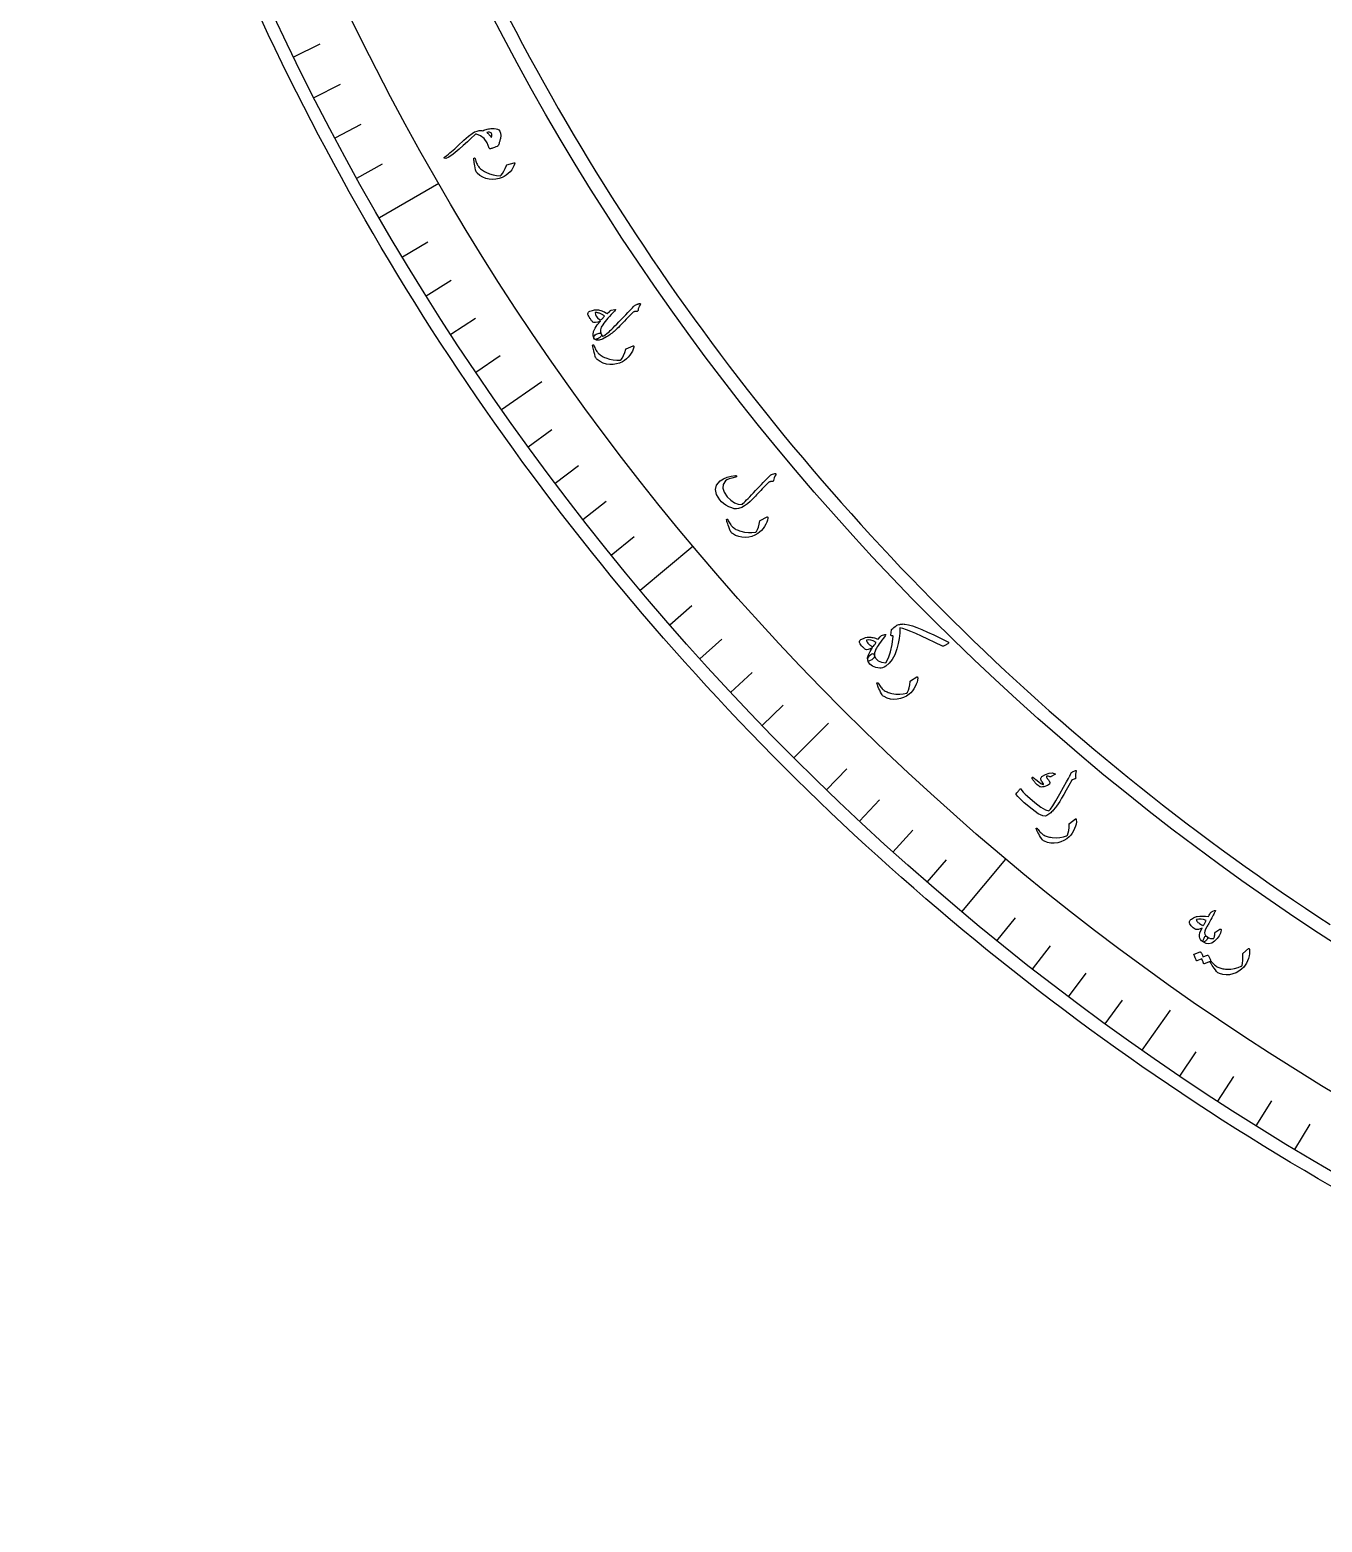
# Model space of a CAD drawing. Header units: millimetres. Extents: x -140 to 140, y -140 to 181.
# Drawn here: x -139.3 to -70.3, y -139.3 to -59.6 of the extents above; entities that cross this region are included whole.
import ezdxf

# ---------------------------------------------------------------- set-up
doc = ezdxf.new("R2010")
doc.units = ezdxf.units.MM
for name, color, linetype in [('CUT_INNER', 6, 'Continuous'), ('CUT_OUTER', 1, 'Continuous'), ('ENGRAVE', 7, 'Continuous'), ('ENGRAVE_FINE', 8, 'Continuous'), ('TEXT', 5, 'Continuous')]:
    doc.layers.add(name, color=color, linetype=linetype)

msp = doc.modelspace()

# ---------------------------------------------------------------- linework, layer by layer
at = {"layer": 'CUT_INNER'}
msp.add_lwpolyline([(-113.7066, -58.995), (-113.3425, -59.6916), (-112.9741, -60.3859), (-112.6015, -61.078), (-112.2246, -61.7677), (-111.8435, -62.4552), (-111.4581, -63.1403), (-111.0686, -63.823), (-110.6749, -64.5033), (-110.2771, -65.1811), (-109.875, -65.8566), (-109.4689, -66.5295), (-109.0586, -67.1999), (-108.6442, -67.8678), (-108.2257, -68.5332), (-107.8032, -69.196), (-107.3766, -69.8561), (-106.9459, -70.5137), (-106.5113, -71.1685), (-106.0726, -71.8207), (-105.6299, -72.4702), (-105.1832, -73.117), (-104.7326, -73.761), (-104.2781, -74.4023), (-103.8196, -75.0407), (-103.3572, -75.6763), (-102.8909, -76.3091), (-102.4207, -76.939), (-101.9467, -77.566), (-101.4689, -78.19), (-100.9872, -78.8112), (-100.5017, -79.4293), (-100.0124, -80.0445), (-99.5194, -80.6567), (-99.0226, -81.2658), (-98.5221, -81.8718), (-98.0179, -82.4748), (-97.51, -83.0747), (-96.9985, -83.6714), (-96.4832, -84.265), (-95.9644, -84.8555), (-95.4419, -85.4427), (-94.9158, -86.0267), (-94.3862, -86.6075), (-93.853, -87.185), (-93.3163, -87.7592), (-92.7761, -88.3301), (-92.2323, -88.8977), (-91.6851, -89.462), (-91.1345, -90.0229), (-90.5804, -90.5804), (-90.0229, -91.1345), (-89.462, -91.6851), (-88.8977, -92.2323), (-88.3301, -92.7761), (-87.7592, -93.3163), (-87.185, -93.853), (-86.6075, -94.3862), (-86.0267, -94.9158), (-85.4427, -95.4419), (-84.8555, -95.9644), (-84.265, -96.4832), (-83.6714, -96.9985), (-83.0747, -97.51), (-82.4748, -98.0179), (-81.8718, -98.5221), (-81.2658, -99.0226), (-80.6567, -99.5194), (-80.0445, -100.0124), (-79.4293, -100.5017), (-78.8112, -100.9872), (-78.19, -101.4689), (-77.566, -101.9467), (-76.939, -102.4207), (-76.3091, -102.8909), (-75.6763, -103.3572), (-75.0407, -103.8196), (-74.4023, -104.2781), (-73.761, -104.7326), (-73.117, -105.1832), (-72.4702, -105.6299), (-71.8207, -106.0726), (-71.1685, -106.5113), (-70.5137, -106.9459), (-69.8561, -107.3766)], dxfattribs=at)
at = {"layer": 'CUT_OUTER'}
msp.add_lwpolyline([(-69.7519, -121.3865), (-70.4954, -120.9562), (-71.2362, -120.5214), (-71.9744, -120.082), (-72.7098, -119.6381), (-73.4426, -119.1897), (-74.1725, -118.7368), (-74.8997, -118.2795), (-75.624, -117.8177), (-76.3455, -117.3515), (-77.0641, -116.8808), (-77.7798, -116.4057), (-78.4926, -115.9263), (-79.2025, -115.4425), (-79.9093, -114.9544), (-80.6131, -114.4619), (-81.314, -113.9651), (-82.0117, -113.464), (-82.7064, -112.9587), (-83.3979, -112.4491), (-84.0863, -111.9352), (-84.7715, -111.4172), (-85.4536, -110.8949), (-86.1324, -110.3685), (-86.808, -109.8379), (-87.4803, -109.3032), (-88.1494, -108.7644), (-88.8151, -108.2215), (-89.4774, -107.6745), (-90.1364, -107.1234), (-90.792, -106.5683), (-91.4442, -106.0092), (-92.0929, -105.4462), (-92.7382, -104.8791), (-93.38, -104.3081), (-94.0183, -103.7332), (-94.653, -103.1543), (-95.2841, -102.5716), (-95.9117, -101.985), (-96.5357, -101.3946), (-97.156, -100.8004), (-97.7727, -100.2023), (-98.3857, -99.6005), (-98.9949, -98.9949), (-99.6005, -98.3857), (-100.2023, -97.7727), (-100.8004, -97.156), (-101.3946, -96.5357), (-101.985, -95.9117), (-102.5716, -95.2841), (-103.1543, -94.653), (-103.7332, -94.0183), (-104.3081, -93.38), (-104.8791, -92.7382), (-105.4462, -92.0929), (-106.0092, -91.4442), (-106.5683, -90.792), (-107.1234, -90.1364), (-107.6745, -89.4774), (-108.2215, -88.8151), (-108.7644, -88.1494), (-109.3032, -87.4803), (-109.8379, -86.808), (-110.3685, -86.1324), (-110.8949, -85.4536), (-111.4172, -84.7715), (-111.9352, -84.0863), (-112.4491, -83.3979), (-112.9587, -82.7064), (-113.464, -82.0117), (-113.9651, -81.314), (-114.4619, -80.6131), (-114.9544, -79.9093), (-115.4425, -79.2025), (-115.9263, -78.4926), (-116.4057, -77.7798), (-116.8808, -77.0641), (-117.3515, -76.3455), (-117.8177, -75.624), (-118.2795, -74.8997), (-118.7368, -74.1725), (-119.1897, -73.4426), (-119.6381, -72.7098), (-120.082, -71.9744), (-120.5214, -71.2362), (-120.9562, -70.4954), (-121.3865, -69.7519), (-121.8122, -69.0057), (-122.2333, -68.257), (-122.6498, -67.5057), (-123.0617, -66.7519), (-123.469, -65.9955), (-123.8716, -65.2367), (-124.2695, -64.4754), (-124.6628, -63.7117), (-125.0514, -62.9456), (-125.4353, -62.1771), (-125.8144, -61.4063), (-126.1888, -60.6331), (-126.5585, -59.8577), (-126.9234, -59.08)], dxfattribs=at)
at = {"layer": 'ENGRAVE'}
for points in [[(-120.6252, -69.643), (-117.4511, -67.8104)], [(-114.0964, -79.8912), (-111.9519, -78.3895)], [(-106.6993, -89.5313), (-103.8916, -87.1754)], [(-98.4901, -98.4901), (-96.6389, -96.6389)], [(-89.5313, -106.6993), (-87.1754, -103.8916)], [(-79.8912, -114.0964), (-78.3895, -111.9519)]]:
    msp.add_lwpolyline(points, dxfattribs=at)
for radius in [139.286, 135.6208, 128.814]:
    msp.add_circle((0, 0), radius, dxfattribs=at)
at = {"layer": 'ENGRAVE_FINE'}
for points in [[(-125.1894, -61.059), (-123.7776, -60.3704)], [(-124.1047, -63.2345), (-122.7051, -62.5214)], [(-122.9822, -65.3908), (-121.5953, -64.6534)], [(-121.8223, -67.5272), (-120.4484, -66.7657)], [(-119.3914, -71.7376), (-118.045, -70.9286)], [(-118.1212, -73.8103), (-116.7891, -72.9779)], [(-116.8151, -75.8606), (-115.4977, -75.0051)], [(-115.4733, -77.8877), (-114.1711, -77.0094)], [(-112.6847, -81.8703), (-111.4139, -80.947)], [(-111.2387, -83.8244), (-109.9842, -82.8791)], [(-109.7589, -85.753), (-108.5211, -84.7859)], [(-108.2456, -87.6555), (-107.0248, -86.667)], [(-105.1205, -91.3798), (-103.935, -90.3493)], [(-103.5097, -93.2005), (-102.3423, -92.1495)], [(-101.8673, -94.9928), (-100.7185, -93.9215)], [(-100.194, -96.7562), (-99.064, -95.665)], [(-96.7562, -100.194), (-95.665, -99.064)], [(-94.9928, -101.8673), (-93.9215, -100.7185)], [(-93.2005, -103.5097), (-92.1495, -102.3423)], [(-91.3798, -105.1205), (-90.3493, -103.935)], [(-87.6555, -108.2456), (-86.667, -107.0248)], [(-85.753, -109.7589), (-84.7859, -108.5211)], [(-83.8244, -111.2387), (-82.8791, -109.9842)], [(-81.8703, -112.6847), (-80.947, -111.4139)], [(-77.8877, -115.4733), (-77.0094, -114.1711)], [(-75.8606, -116.8151), (-75.0051, -115.4977)], [(-73.8103, -118.1212), (-72.9779, -116.7891)], [(-71.7376, -119.3914), (-70.9286, -118.045)]]:
    msp.add_lwpolyline(points, dxfattribs=at)
at = {"layer": 'TEXT'}
for points in [[(-115.1057, -65.0002), (-115.046, -64.9787), (-114.9857, -64.9588), (-114.9247, -64.9406), (-114.8632, -64.9239), (-114.8012, -64.9095), (-114.7389, -64.8981), (-114.6764, -64.8895), (-114.6137, -64.8839), (-114.4948, -64.8828), (-114.3949, -64.8946), (-114.3142, -64.9194), (-114.2524, -64.9572), (-114.19, -65.0328), (-114.1546, -65.1349), (-114.1461, -65.2637), (-114.1645, -65.4193), (-114.1732, -65.4642), (-114.1832, -65.5087), (-114.1945, -65.553), (-114.2071, -65.5968), (-114.221, -65.6405), (-114.2359, -65.6843), (-114.2518, -65.7282), (-114.2689, -65.7722), (-114.2798, -65.7959), (-114.2927, -65.8152), (-114.3076, -65.83), (-114.3245, -65.8403), (-114.4004, -65.8687), (-114.4683, -65.8937), (-114.5283, -65.9153), (-114.5804, -65.9334), (-114.6239, -65.9479), (-114.6579, -65.9587), (-114.6825, -65.9658), (-114.6977, -65.9691), (-114.7191, -65.9681), (-114.7363, -65.9608), (-114.7493, -65.947), (-114.7581, -65.9269), (-114.8723, -65.6419), (-115.0249, -65.4246), (-115.2162, -65.2749), (-115.4466, -65.1927), (-115.4701, -65.191), (-115.4909, -65.1939), (-115.509, -65.2016), (-115.5245, -65.2141), (-115.72, -65.4043), (-115.9262, -65.5974), (-116.1431, -65.7935), (-116.3706, -65.9926), (-116.6831, -66.2493), (-116.9184, -66.4156), (-117.0769, -66.4913), (-117.1587, -66.4762), (-117.1651, -66.4549), (-117.1575, -66.4307), (-117.1356, -66.4037), (-117.0997, -66.3739), (-117.021, -66.3181), (-116.9407, -66.2574), (-116.8586, -66.1917), (-116.7749, -66.1211), (-116.6894, -66.0461), (-116.6021, -65.9673), (-116.513, -65.8847), (-116.4222, -65.7983), (-116.117, -65.5091), (-115.8685, -65.2916), (-115.6769, -65.1455), (-115.5425, -65.0706), (-115.4746, -65.0452), (-115.4103, -65.0249), (-115.3496, -65.0097), (-115.2925, -64.9997), (-115.2394, -64.9941), (-115.1905, -64.9923), (-115.1459, -64.9943), (-115.1057, -65.0002)], [(-114.8792, -65.1063), (-114.8482, -65.1304), (-114.8174, -65.1568), (-114.7866, -65.1855), (-114.7559, -65.2164), (-114.7254, -65.2495), (-114.6953, -65.2845), (-114.6654, -65.3213), (-114.6359, -65.3599), (-114.6246, -65.2755), (-114.6244, -65.2081), (-114.6353, -65.1577), (-114.6573, -65.1244), (-114.701, -65.0946), (-114.7525, -65.0817), (-114.8119, -65.0855), (-114.8792, -65.1063)], [(-113.4258, -66.715), (-113.4186, -66.7133), (-113.4124, -66.7128), (-113.4072, -66.7134), (-113.403, -66.7152), (-113.3966, -66.7242), (-113.394, -66.7382), (-113.3952, -66.7574), (-113.4003, -66.7816), (-113.4373, -66.8861), (-113.4905, -66.989), (-113.56, -67.0902), (-113.6458, -67.1899), (-113.7446, -67.2864), (-113.848, -67.371), (-113.9563, -67.4436), (-114.0694, -67.5043), (-114.2326, -67.5602), (-114.4013, -67.593), (-114.5758, -67.6027), (-114.756, -67.5891), (-114.9344, -67.5507), (-115.1004, -67.4841), (-115.2538, -67.3892), (-115.3945, -67.2661), (-115.4271, -67.23), (-115.4534, -67.1903), (-115.4733, -67.1468), (-115.4868, -67.0997), (-115.5091, -66.9859), (-115.5284, -66.8827), (-115.5445, -66.7901), (-115.5575, -66.708), (-115.5674, -66.6368), (-115.5741, -66.5765), (-115.5775, -66.5272), (-115.5776, -66.4889), (-115.576, -66.48), (-115.5733, -66.4728), (-115.5697, -66.4673), (-115.5651, -66.4635), (-115.5582, -66.4603), (-115.5509, -66.4587), (-115.5434, -66.4587), (-115.5355, -66.4601), (-115.5281, -66.4636), (-115.5221, -66.4695), (-115.5175, -66.478), (-115.5143, -66.489), (-115.4961, -66.5567), (-115.4766, -66.6202), (-115.4557, -66.6795), (-115.4336, -66.7347), (-115.4099, -66.7861), (-115.3845, -66.8343), (-115.3572, -66.8791), (-115.3282, -66.9206), (-115.2961, -66.9601), (-115.2595, -66.999), (-115.2184, -67.0373), (-115.1728, -67.075), (-115.1225, -67.1119), (-115.0673, -67.148), (-115.0073, -67.1831), (-114.9423, -67.2174), (-114.7462, -67.3053), (-114.5535, -67.3657), (-114.3643, -67.3987), (-114.1786, -67.4043), (-114.1644, -67.4033), (-114.15, -67.3988), (-114.1354, -67.3908), (-114.1206, -67.3792), (-114.047, -67.2878), (-113.9747, -67.17), (-113.9037, -67.0257), (-113.834, -66.8551), (-113.8284, -66.8462), (-113.8228, -66.8395), (-113.8169, -66.8349), (-113.8109, -66.8325)], [(-108.7005, -75.3607), (-108.779, -75.497), (-108.8177, -75.6262), (-108.8166, -75.7482), (-108.7758, -75.863), (-108.7657, -75.8953), (-108.7698, -75.9296), (-108.788, -75.966), (-108.8203, -76.0044), (-108.8393, -76.022), (-108.8594, -76.039), (-108.8804, -76.0555), (-108.9024, -76.0714), (-108.9254, -76.0863), (-108.9496, -76.0996), (-108.9749, -76.1112), (-109.0013, -76.1213), (-109.0467, -76.1349), (-109.0836, -76.1402), (-109.112, -76.1372), (-109.1319, -76.1258), (-109.1696, -76.0717), (-109.1962, -76.013), (-109.2117, -75.9495), (-109.2161, -75.8814), (-109.1862, -75.7232), (-109.1103, -75.5514), (-108.9884, -75.3659), (-108.8204, -75.1669), (-108.9646, -75.2199), (-109.08, -75.2458), (-109.1664, -75.2445), (-109.224, -75.2161), (-109.2457, -75.1941), (-109.2675, -75.1702), (-109.2895, -75.1443), (-109.3117, -75.1164), (-109.3341, -75.0863), (-109.357, -75.0538), (-109.3803, -75.0189), (-109.4041, -74.9817), (-109.4455, -74.9117), (-109.4739, -74.8554), (-109.4893, -74.8129), (-109.4918, -74.7842), (-109.4806, -74.7268), (-109.4594, -74.6823), (-109.4282, -74.6507), (-109.3872, -74.6319), (-109.2443, -74.5947), (-109.1309, -74.5698), (-109.0469, -74.5572), (-108.9925, -74.5571), (-108.9322, -74.5663), (-108.87, -74.58), (-108.8058, -74.5984), (-108.7397, -74.6212), (-108.6716, -74.6486), (-108.6016, -74.6806), (-108.5295, -74.717), (-108.4555, -74.758), (-108.3399, -74.6499), (-108.3254, -74.6377), (-108.312, -74.6265), (-108.2996, -74.6164), (-108.2884, -74.6073), (-108.2779, -74.5996), (-108.2679, -74.5938), (-108.2585, -74.5898), (-108.2496, -74.5877), (-108.0538, -74.5474), (-108.0247, -74.5465), (-108.0162, -74.5605), (-108.0285, -74.5893), (-108.0613, -74.633), (-108.1592, -74.7281), (-108.2519, -74.8222), (-108.3392, -74.9154), (-108.4212, -75.0076), (-108.4982, -75.0985), (-108.5704, -75.1876), (-108.6378, -75.275), (-108.7005, -75.3607)], [(-106.7533, -74.2314), (-106.7339, -74.2264), (-106.7174, -74.2264), (-106.7041, -74.2315), (-106.6937, -74.2416), (-106.6882, -74.2534), (-106.6872, -74.2664), (-106.6906, -74.2808), (-106.6984, -74.2966), (-106.7441, -74.3701), (-106.7783, -74.444), (-106.8009, -74.518), (-106.812, -74.5924), (-106.8204, -74.62), (-106.8369, -74.6404), (-106.8615, -74.6535), (-106.8942, -74.6592), (-106.9127, -74.6602), (-106.9313, -74.6609), (-106.95, -74.6614), (-106.9689, -74.6618), (-106.9877, -74.6621), (-107.0065, -74.6626), (-107.025, -74.6634), (-107.0435, -74.6643), (-107.0734, -74.6878), (-107.1499, -74.7633), (-107.273, -74.8909), (-107.4426, -75.0707), (-107.5356, -75.1698), (-107.6234, -75.2624), (-107.7058, -75.3483), (-107.7831, -75.4276), (-107.855, -75.5), (-107.9216, -75.5652), (-107.9829, -75.623), (-108.0388, -75.6735), (-108.0924, -75.7197), (-108.1469, -75.7648), (-108.2023, -75.8086), (-108.2584, -75.8513), (-108.3156, -75.8928), (-108.3741, -75.9335), (-108.4338, -75.9732), (-108.4948, -76.012), (-108.7087, -76.1285), (-108.8856, -76.186), (-109.0257, -76.1843), (-109.1287, -76.1235), (-109.1606, -76.0802), (-109.1727, -76.0363), (-109.165, -75.9918), (-109.1373, -75.9468), (-109.0967, -75.9053), (-109.0501, -75.8716), (-108.9974, -75.8458), (-108.9387, -75.8277), (-108.88, -75.8174), (-108.8336, -75.8193), (-108.7996, -75.8334), (-108.778, -75.8597), (-108.7645, -75.8823), (-108.7524, -75.9024), (-108.7416, -75.9202), (-108.7321, -75.9357), (-108.7235, -75.9487), (-108.7151, -75.9592), (-108.707, -75.9672), (-108.6992, -75.9727), (-108.6413, -75.9538), (-108.5653, -75.9079), (-108.4712, -75.8349), (-108.359, -75.7349), (-108.294, -75.673), (-108.2203, -75.6009), (-108.1379, -75.5186), (-108.0469, -75.4261), (-107.9468, -75.3235), (-107.8373, -75.2108), (-107.7183, -75.0881), (-107.59, -74.9553), (-107.4646, -74.8253), (-107.3546, -74.7109), (-107.26, -74.612), (-107.1809, -74.5287), (-107.117, -74.461), (-107.0684, -74.4092), (-107.0349, -74.3733), (-107.0167, -74.3533), (-106.9912, -74.3294), (-106.9608, -74.3085), (-106.9252, -74.2906), (-106.8847, -74.2757), (-106.8633, -74.2698), (-106.8433, -74.264), (-106.8248, -74.2583), (-106.8076, -74.2527), (-106.7919, -74.2472), (-106.7776, -74.2418), (-106.7648, -74.2366), (-106.7533, -74.2314)], [(-108.6009, -74.9058), (-108.6236, -74.8876), (-108.6477, -74.8691), (-108.6731, -74.8503), (-108.6998, -74.8313), (-108.7284, -74.8127), (-108.7593, -74.795), (-108.7925, -74.7783), (-108.8279, -74.7625), (-108.863, -74.7474), (-108.8981, -74.7347), (-108.9334, -74.7244), (-108.9687, -74.7166), (-109.004, -74.7114), (-109.0392, -74.709), (-109.0741, -74.7095), (-109.1089, -74.7128), (-109.0916, -74.8095), (-109.0456, -74.9038), (-108.9709, -74.9956), (-108.8675, -75.0849), (-108.8439, -75.0936), (-108.816, -75.0923), (-108.7838, -75.0808), (-108.7473, -75.0591)], [(-107.0742, -76.4947), (-107.0671, -76.4924), (-107.061, -76.4913), (-107.0557, -76.4914), (-107.0514, -76.4928), (-107.0442, -76.5012), (-107.0404, -76.515), (-107.0399, -76.5341), (-107.0428, -76.5587), (-107.0704, -76.6661), (-107.1143, -76.7733), (-107.1746, -76.8803), (-107.2513, -76.9871), (-107.3411, -77.092), (-107.4367, -77.1854), (-107.5381, -77.2674), (-107.6454, -77.3378), (-107.8029, -77.4079), (-107.9681, -77.4556), (-108.141, -77.4807), (-108.3217, -77.4831), (-108.5028, -77.4607), (-108.674, -77.409), (-108.8352, -77.328), (-108.9864, -77.2178), (-109.022, -77.1848), (-109.0517, -77.1475), (-109.0754, -77.106), (-109.093, -77.0603), (-109.1253, -76.9489), (-109.1536, -76.8478), (-109.1779, -76.757), (-109.1981, -76.6764), (-109.2143, -76.6063), (-109.2262, -76.5469), (-109.234, -76.4981), (-109.2375, -76.46), (-109.2367, -76.4509), (-109.2347, -76.4435), (-109.2316, -76.4377), (-109.2273, -76.4335), (-109.2207, -76.4298), (-109.2136, -76.4275), (-109.2061, -76.4268), (-109.1981, -76.4275), (-109.1904, -76.4303), (-109.184, -76.4357), (-109.1786, -76.4438), (-109.1745, -76.4544), (-109.1503, -76.5202), (-109.1253, -76.5818), (-109.0992, -76.639), (-109.0723, -76.692), (-109.0442, -76.7412), (-109.0146, -76.7869), (-108.9835, -76.8291), (-108.9509, -76.8678), (-108.9154, -76.9044), (-108.8755, -76.9399), (-108.8311, -76.9744), (-108.7824, -77.0079), (-108.729, -77.0402), (-108.6709, -77.0713), (-108.608, -77.101), (-108.5402, -77.1293), (-108.3371, -77.1996), (-108.1398, -77.2427), (-107.9484, -77.2587), (-107.7629, -77.2479), (-107.7489, -77.2456), (-107.7349, -77.2399), (-107.7211, -77.2306), (-107.7074, -77.2178), (-107.6422, -77.1202), (-107.5806, -76.9964), (-107.5227, -76.8465), (-107.4683, -76.6704), (-107.4636, -76.661), (-107.4585, -76.6538), (-107.4531, -76.6487), (-107.4474, -76.6458)], [(-99.5042, -83.3029), (-99.4906, -83.3004), (-99.4785, -83.3015), (-99.4678, -83.3063), (-99.4584, -83.3148), (-99.4521, -83.3258), (-99.4503, -83.3382), (-99.4532, -83.3519), (-99.4607, -83.367), (-99.5065, -83.4522), (-99.5413, -83.5314), (-99.5651, -83.6046), (-99.578, -83.6718), (-99.5844, -83.6938), (-99.599, -83.7108), (-99.6216, -83.7226), (-99.6525, -83.7293), (-99.6688, -83.7307), (-99.6845, -83.7322), (-99.6995, -83.7338), (-99.7138, -83.7354), (-99.7272, -83.7369), (-99.7396, -83.7381), (-99.7509, -83.7391), (-99.7612, -83.7399), (-99.7793, -83.7418), (-99.7979, -83.7479), (-99.8168, -83.7581), (-99.8361, -83.7724), (-99.885, -83.8194), (-99.9376, -83.8715), (-99.994, -83.9286), (-100.0541, -83.9908), (-100.1181, -84.0578), (-100.1862, -84.1295), (-100.2583, -84.206), (-100.3345, -84.2871), (-100.4094, -84.3692), (-100.4804, -84.4459), (-100.5474, -84.517), (-100.6104, -84.5825), (-100.6695, -84.6429), (-100.7247, -84.6984), (-100.776, -84.749), (-100.8233, -84.7947), (-100.9689, -84.9239), (-101.1202, -85.0303), (-101.2772, -85.1139), (-101.44, -85.1747), (-101.5501, -85.193), (-101.6746, -85.1828), (-101.8134, -85.144), (-101.9664, -85.0765), (-102.1177, -84.9909), (-102.2487, -84.9011), (-102.3594, -84.8071), (-102.4497, -84.7091), (-102.6266, -84.423), (-102.6815, -84.1596), (-102.6146, -83.9191), (-102.4263, -83.7017), (-102.2519, -83.5813), (-102.0568, -83.4933), (-101.8411, -83.4373), (-101.6048, -83.4132), (-101.5895, -83.4137), (-101.5774, -83.4173), (-101.5683, -83.424), (-101.5624, -83.434), (-101.5583, -83.4463), (-101.5571, -83.4574), (-101.5589, -83.4671), (-101.5638, -83.4755), (-101.5726, -83.4859), (-101.5829, -83.4938), (-101.5948, -83.499), (-101.608, -83.5018), (-101.8001, -83.5436), (-101.9545, -83.5903), (-102.0713, -83.642), (-102.1503, -83.6989), (-102.2706, -83.8821), (-102.2937, -84.0843), (-102.2192, -84.3052), (-102.0471, -84.5446), (-101.8557, -84.7303), (-101.6606, -84.8609), (-101.4619, -84.9364), (-101.2599, -84.9569), (-101.2094, -84.9106), (-101.1516, -84.8552), (-101.0864, -84.7907), (-101.0137, -84.7172), (-100.9337, -84.6342), (-100.8461, -84.5416), (-100.7511, -84.4391), (-100.6485, -84.327), (-100.5416, -84.2127), (-100.4359, -84.1007), (-100.3314, -83.991), (-100.2281, -83.8837), (-100.126, -83.7789), (-100.0247, -83.6769), (-99.9244, -83.5775), (-99.825, -83.4808), (-99.7327, -83.3836), (-99.7206, -83.3744), (-99.7084, -83.367), (-99.6959, -83.3613), (-99.6833, -83.3573)], [(-99.9261, -85.6218), (-99.9193, -85.6188), (-99.9133, -85.6172), (-99.908, -85.6169), (-99.9036, -85.6179), (-99.8957, -85.6256), (-99.8907, -85.639), (-99.8886, -85.658), (-99.8893, -85.6828), (-99.9073, -85.7922), (-99.9416, -85.9028), (-99.9922, -86.0147), (-100.0592, -86.1279), (-100.1394, -86.2402), (-100.2264, -86.3417), (-100.3202, -86.4323), (-100.4209, -86.5119), (-100.5717, -86.5956), (-100.732, -86.6576), (-100.9021, -86.6978), (-101.0818, -86.7161), (-101.2642, -86.7097), (-101.4393, -86.6733), (-101.607, -86.6069), (-101.7672, -86.5104), (-101.8057, -86.4806), (-101.8385, -86.4461), (-101.8658, -86.4069), (-101.8874, -86.3628), (-101.9293, -86.2548), (-101.9664, -86.1565), (-101.9986, -86.0682), (-102.0258, -85.9897), (-102.0481, -85.9213), (-102.0653, -85.8631), (-102.0773, -85.8152), (-102.0841, -85.7776), (-102.0841, -85.7685), (-102.0828, -85.7609), (-102.0802, -85.7549), (-102.0763, -85.7503), (-102.07, -85.746), (-102.0632, -85.7432), (-102.0557, -85.7417), (-102.0477, -85.7418), (-102.0399, -85.7439), (-102.0329, -85.7487), (-102.0269, -85.7563), (-102.0218, -85.7665), (-101.992, -85.8299), (-101.9616, -85.889), (-101.9306, -85.9438), (-101.8992, -85.9942), (-101.8668, -86.0407), (-101.8333, -86.0836), (-101.7986, -86.1229), (-101.7627, -86.1586), (-101.7241, -86.1919), (-101.6812, -86.2237), (-101.634, -86.2542), (-101.5825, -86.2833), (-101.5266, -86.3108), (-101.4659, -86.3366), (-101.4006, -86.3607), (-101.3306, -86.383), (-101.1221, -86.435), (-100.9218, -86.4606), (-100.7297, -86.4598), (-100.5459, -86.4326), (-100.5321, -86.4292), (-100.5187, -86.4222), (-100.5058, -86.4117), (-100.4933, -86.3978), (-100.4369, -86.2948), (-100.3864, -86.1661), (-100.3419, -86.0116), (-100.3033, -85.8314), (-100.2994, -85.8217), (-100.295, -85.814), (-100.29, -85.8085), (-100.2846, -85.8051)], [(-90.2724, -92.2876), (-90.2397, -92.3097), (-90.2293, -92.3339), (-90.241, -92.3604), (-90.2751, -92.389), (-90.4257, -92.4828), (-90.4657, -92.5052), (-90.501, -92.5186), (-90.5315, -92.523), (-90.5572, -92.5184), (-90.9673, -92.3182), (-91.3417, -92.1393), (-91.6804, -91.9822), (-91.9836, -91.8472), (-92.2513, -91.7354), (-92.4837, -91.6478), (-92.6808, -91.5845), (-92.8425, -91.5458), (-92.8424, -91.8246), (-92.8679, -92.1049), (-92.9189, -92.3869), (-92.9956, -92.6706), (-93.1106, -92.9753), (-93.2458, -93.2292), (-93.4015, -93.432), (-93.578, -93.5836), (-93.6705, -93.6385), (-93.754, -93.6761), (-93.8285, -93.6964), (-93.8941, -93.6993), (-94.1128, -93.6573), (-94.2913, -93.5833), (-94.4294, -93.4773), (-94.527, -93.3396), (-94.5511, -93.263), (-94.5459, -93.1839), (-94.5115, -93.1023), (-94.4479, -93.0183), (-94.3881, -92.9604), (-94.3344, -92.9271), (-94.2867, -92.9184), (-94.245, -92.9342), (-94.2314, -92.9494), (-94.2181, -92.9725), (-94.2053, -93.0037), (-94.1928, -93.0428), (-94.1233, -93.1861), (-93.9995, -93.2965), (-93.8214, -93.3736), (-93.5892, -93.4172), (-93.4403, -93.1476), (-93.3258, -92.8204), (-93.2451, -92.4359), (-93.1977, -91.9942), (-93.1993, -91.9846), (-93.2044, -91.9777), (-93.213, -91.9735), (-93.225, -91.9721), (-93.2802, -91.9664), (-93.2922, -91.9643), (-93.3008, -91.9581), (-93.3058, -91.9477), (-93.3074, -91.9332), (-93.2874, -91.652), (-93.2789, -91.6376), (-93.2538, -91.6108), (-93.2119, -91.5717), (-93.1533, -91.5203), (-93.0892, -91.4675), (-93.0336, -91.4271), (-92.9864, -91.399), (-92.9476, -91.3833), (-92.8933, -91.3684), (-92.841, -91.3563), (-92.7905, -91.3472), (-92.7421, -91.341), (-92.6954, -91.3375), (-92.6502, -91.3365), (-92.6067, -91.3382), (-92.5648, -91.3424), (-92.3802, -91.3813), (-92.1667, -91.4434), (-91.924, -91.5283), (-91.6523, -91.636), (-91.3513, -91.766), (-91.0211, -91.9181), (-90.6615, -92.0921), (-90.2724, -92.2876)], [(-94.1928, -93.0428), (-94.1958, -93.0951), (-94.221, -93.1466), (-94.2683, -93.1972), (-94.3379, -93.2469), (-94.4253, -93.2932), (-94.4901, -93.3143), (-94.5323, -93.3102), (-94.5518, -93.281), (-94.5537, -93.1463), (-94.5102, -92.9871), (-94.4213, -92.8036), (-94.287, -92.5956), (-94.4183, -92.6644), (-94.5256, -92.7047), (-94.6087, -92.7164), (-94.6677, -92.6995), (-94.6914, -92.6826), (-94.7156, -92.6632), (-94.7403, -92.6411), (-94.7655, -92.6164), (-94.7913, -92.5896), (-94.818, -92.5612), (-94.8455, -92.5312), (-94.8739, -92.4997), (-94.9209, -92.4412), (-94.9552, -92.3923), (-94.9768, -92.353), (-94.9856, -92.3232), (-94.9813, -92.2662), (-94.967, -92.2201), (-94.9428, -92.185), (-94.9087, -92.1608), (-94.7714, -92.1047), (-94.6607, -92.0648), (-94.5766, -92.041), (-94.5191, -92.0335), (-94.4552, -92.0359), (-94.3908, -92.0417), (-94.326, -92.0507), (-94.2607, -92.0629), (-94.1944, -92.0786), (-94.1266, -92.0978), (-94.0573, -92.1207), (-93.9864, -92.1472), (-93.8911, -92.0264), (-93.8712, -92.0015), (-93.8511, -91.9818), (-93.8308, -91.9673), (-93.8101, -91.9579), (-93.627, -91.8929), (-93.5996, -91.8898), (-93.5892, -91.9022), (-93.5959, -91.9299), (-93.6197, -91.9731), (-93.7109, -92.0948), (-93.7939, -92.2071), (-93.8686, -92.31), (-93.9351, -92.4035), (-93.9928, -92.4877), (-94.0413, -92.5628), (-94.0804, -92.6289), (-94.1104, -92.6859), (-94.1535, -92.7868), (-94.1816, -92.88), (-94.1947, -92.9653), (-94.1928, -93.0428)], [(-94.0989, -92.3177), (-94.2502, -92.2438), (-94.3876, -92.1992), (-94.5111, -92.184), (-94.6209, -92.1983), (-94.6142, -92.2332), (-94.5989, -92.2713), (-94.575, -92.3127), (-94.5424, -92.3572), (-94.5213, -92.3807), (-94.4992, -92.4035), (-94.4761, -92.4256), (-94.4519, -92.447), (-94.4263, -92.4674), (-94.3989, -92.4864), (-94.3698, -92.504), (-94.339, -92.5203), (-94.2944, -92.5301), (-94.2489, -92.5143), (-94.2025, -92.4728), (-94.1551, -92.4058), (-94.1358, -92.3724), (-94.12, -92.3466), (-94.1077, -92.3284), (-94.0989, -92.3177)], [(-91.9243, -94.1607), (-91.9178, -94.1571), (-91.9119, -94.155), (-91.9067, -94.1542), (-91.9022, -94.1549), (-91.8937, -94.1618), (-91.8875, -94.1747), (-91.8837, -94.1935), (-91.8822, -94.2182), (-91.8904, -94.3287), (-91.9148, -94.442), (-91.9553, -94.558), (-92.0119, -94.6766), (-92.0818, -94.7957), (-92.1595, -94.9045), (-92.2449, -95.003), (-92.3381, -95.0912), (-92.4808, -95.188), (-92.635, -95.264), (-92.8008, -95.3192), (-92.9782, -95.3534), (-93.1605, -95.3632), (-93.3381, -95.3425), (-93.5111, -95.2912), (-93.6792, -95.2094), (-93.7201, -95.1832), (-93.7559, -95.1517), (-93.7865, -95.115), (-93.812, -95.0731), (-93.8634, -94.9691), (-93.909, -94.8746), (-93.9489, -94.7895), (-93.983, -94.7137), (-94.0113, -94.6476), (-94.0335, -94.5912), (-94.0498, -94.5445), (-94.06, -94.5076), (-94.0607, -94.4985), (-94.0601, -94.4909), (-94.058, -94.4846), (-94.0546, -94.4798), (-94.0487, -94.4749), (-94.0421, -94.4715), (-94.0349, -94.4694), (-94.0269, -94.4687), (-94.0188, -94.4701), (-94.0115, -94.4743), (-94.0048, -94.4813), (-93.9989, -94.491), (-93.9635, -94.5516), (-93.928, -94.6077), (-93.8923, -94.6595), (-93.8565, -94.7069), (-93.8201, -94.7503), (-93.7829, -94.7901), (-93.7449, -94.8262), (-93.706, -94.8586), (-93.6646, -94.8883), (-93.619, -94.9162), (-93.5693, -94.9424), (-93.5154, -94.9668), (-93.4572, -94.9892), (-93.3945, -95.0095), (-93.3273, -95.0277), (-93.2557, -95.0437), (-93.0433, -95.077), (-92.8415, -95.0847), (-92.6503, -95.0668), (-92.4696, -95.0234), (-92.4562, -95.0188), (-92.4435, -95.0106), (-92.4315, -94.999), (-92.4203, -94.984), (-92.3733, -94.8765), (-92.3345, -94.7438), (-92.3039, -94.586), (-92.2814, -94.403), (-92.2784, -94.393), (-92.2746, -94.385), (-92.2702, -94.379), (-92.2651, -94.3752)], [(-83.4254, -99.2071), (-83.4359, -99.2532), (-83.4441, -99.2982), (-83.4503, -99.3421), (-83.4542, -99.385), (-83.4558, -99.4269), (-83.4549, -99.4681), (-83.4514, -99.5086), (-83.4454, -99.5483), (-83.4461, -99.5671), (-83.4543, -99.5829), (-83.47, -99.5956), (-83.4932, -99.6053), (-83.6219, -99.6506), (-83.6352, -99.656), (-83.6458, -99.6612), (-83.6537, -99.6661), (-83.6589, -99.6707), (-83.8142, -99.9548), (-83.9561, -100.2103), (-84.0844, -100.4372), (-84.1992, -100.6355), (-84.3008, -100.8047), (-84.389, -100.9445), (-84.4641, -101.0548), (-84.5259, -101.1356), (-84.6489, -101.2828), (-84.6905, -101.3273), (-84.7346, -101.37), (-84.7811, -101.4111), (-84.8299, -101.4505), (-84.8814, -101.4879), (-84.9357, -101.5234), (-84.9928, -101.5568), (-85.0527, -101.5882), (-85.2031, -101.5832), (-85.4435, -101.4633), (-85.7735, -101.2279), (-86.192, -100.876), (-86.3179, -100.7605), (-86.4314, -100.6502), (-86.5326, -100.5452), (-86.6213, -100.4455), (-86.6271, -100.4337), (-86.6287, -100.4223), (-86.626, -100.4114), (-86.6192, -100.4008), (-86.5827, -100.3531), (-86.5492, -100.3099), (-86.5186, -100.2713), (-86.491, -100.2372), (-86.4661, -100.2074), (-86.4435, -100.1813), (-86.4231, -100.1591), (-86.4052, -100.1407), (-86.3944, -100.1309), (-86.3852, -100.1281), (-86.3776, -100.1324), (-86.3716, -100.1438), (-86.3201, -100.2247), (-86.2437, -100.3172), (-86.1424, -100.4213), (-86.016, -100.537), (-85.6264, -100.8687), (-85.3053, -101.1087), (-85.0534, -101.2578), (-84.8712, -101.3164), (-84.7948, -101.2249), (-84.6743, -101.0433), (-84.5095, -100.7718), (-84.3001, -100.4105), (-84.0926, -100.0469), (-83.9364, -99.7712), (-83.8317, -99.5833), (-83.7785, -99.4831), (-83.7647, -99.4551), (-83.7518, -99.4289), (-83.7397, -99.4045), (-83.7286, -99.3819), (-83.7184, -99.3613), (-83.7095, -99.3429), (-83.7018, -99.3266), (-83.6954, -99.3126), (-83.6795, -99.2833), (-83.6602, -99.259), (-83.6375, -99.2394), (-83.6112, -99.2247), (-83.4595, -99.158), (-83.4484, -99.1542), (-83.4392, -99.1533), (-83.4318, -99.1554), (-83.4263, -99.1604), (-83.4226, -99.1702), (-83.4212, -99.1812), (-83.4222, -99.1936), (-83.4254, -99.2071)], [(-84.5435, -99.328), (-84.5386, -99.3334), (-84.5357, -99.3397), (-84.5348, -99.3469), (-84.536, -99.355), (-84.5388, -99.3606), (-84.5427, -99.3659), (-84.5477, -99.371), (-84.5537, -99.3758), (-84.7502, -99.4811), (-84.7714, -99.4907), (-84.7898, -99.4962), (-84.8054, -99.4977), (-84.8182, -99.4952), (-84.8644, -99.4741), (-84.9078, -99.4612), (-84.9486, -99.4563), (-84.9867, -99.4594), (-85, -99.4668), (-85.0043, -99.483), (-84.9997, -99.5082), (-84.9861, -99.5424), (-84.9745, -99.5623), (-84.962, -99.5822), (-84.9487, -99.6023), (-84.9344, -99.6225), (-84.9192, -99.6429), (-84.9026, -99.6637), (-84.8848, -99.685), (-84.8658, -99.7067), (-84.8175, -99.802), (-84.8484, -99.8872), (-84.9586, -99.9621), (-85.1484, -100.0266), (-85.2138, -100.0381), (-85.2712, -100.0415), (-85.3206, -100.0371), (-85.3619, -100.0247), (-85.4008, -100.0034), (-85.4488, -99.9672), (-85.5059, -99.9161), (-85.572, -99.8501), (-85.6051, -99.8156), (-85.6354, -99.7816), (-85.6628, -99.7481), (-85.6874, -99.715), (-85.7097, -99.6829), (-85.7301, -99.6524), (-85.7487, -99.6236), (-85.7654, -99.5963), (-85.7728, -99.576), (-85.7751, -99.5582), (-85.7724, -99.5428), (-85.7647, -99.5297), (-85.7528, -99.5196), (-85.74, -99.516), (-85.7265, -99.519), (-85.7121, -99.5284), (-85.6686, -99.5611), (-85.6198, -99.5989), (-85.5657, -99.6417), (-85.5065, -99.6897), (-85.3957, -99.7791), (-85.3058, -99.8448), (-85.2366, -99.8868), (-85.1883, -99.9052), (-85.1804, -99.9057), (-85.1739, -99.9033), (-85.1686, -99.8978), (-85.1645, -99.8894), (-85.1635, -99.8829), (-85.165, -99.8749), (-85.169, -99.8653), (-85.1756, -99.8543), (-85.2436, -99.7601), (-85.2706, -99.719), (-85.2899, -99.6794), (-85.3014, -99.6412), (-85.3051, -99.6044), (-85.3029, -99.567), (-85.293, -99.5349), (-85.2754, -99.5081), (-85.2502, -99.4865), (-85.0525, -99.3646), (-84.8688, -99.2976), (-84.6992, -99.2854), (-84.5435, -99.328)], [(-83.4585, -101.7399), (-83.4523, -101.7358), (-83.4466, -101.7331), (-83.4415, -101.7319), (-83.437, -101.7321), (-83.4279, -101.7383), (-83.4206, -101.7506), (-83.4152, -101.769), (-83.4116, -101.7935), (-83.4102, -101.9044), (-83.4247, -102.0193), (-83.455, -102.1383), (-83.5012, -102.2614), (-83.5606, -102.3861), (-83.6286, -102.5012), (-83.7052, -102.6067), (-83.7904, -102.7026), (-83.9242, -102.8114), (-84.0713, -102.9004), (-84.2318, -102.9696), (-84.4056, -103.019), (-84.5863, -103.0446), (-84.765, -103.0392), (-84.9418, -103.0031), (-85.1164, -102.936), (-85.1594, -102.9134), (-85.1978, -102.8852), (-85.2314, -102.8513), (-85.2604, -102.8117), (-85.3206, -102.7126), (-85.3742, -102.6223), (-85.4213, -102.541), (-85.4618, -102.4685), (-85.4957, -102.405), (-85.5227, -102.3507), (-85.5429, -102.3056), (-85.5562, -102.2697), (-85.5578, -102.2608), (-85.5578, -102.2531), (-85.5563, -102.2467), (-85.5533, -102.2415), (-85.5479, -102.2362), (-85.5416, -102.2322), (-85.5345, -102.2295), (-85.5266, -102.2281), (-85.5185, -102.2288), (-85.5108, -102.2324), (-85.5036, -102.2388), (-85.4968, -102.248), (-85.4563, -102.3052), (-85.4161, -102.3581), (-85.3761, -102.4066), (-85.3363, -102.4507), (-85.2963, -102.4909), (-85.2558, -102.5273), (-85.2148, -102.5599), (-85.1733, -102.5889), (-85.1295, -102.6149), (-85.0817, -102.6388), (-85.0299, -102.6606), (-84.9741, -102.6802), (-84.9142, -102.6975), (-84.85, -102.7123), (-84.7815, -102.7246), (-84.7087, -102.7344), (-84.4943, -102.7493), (-84.2925, -102.7395), (-84.1036, -102.7052), (-83.9273, -102.6464), (-83.9143, -102.6406), (-83.9024, -102.6314), (-83.8915, -102.6188), (-83.8816, -102.6029), (-83.844, -102.4917), (-83.8168, -102.3562), (-83.7999, -102.1963), (-83.7933, -102.0121), (-83.7912, -102.0018), (-83.7881, -101.9935), (-83.7842, -101.9872), (-83.7794, -101.9829)], [(-76.0356, -106.6321), (-76.0028, -106.6255), (-75.9865, -106.6335), (-75.9866, -106.6562), (-76.0032, -106.6937), (-76.015, -106.715), (-76.0311, -106.7447), (-76.0514, -106.7828), (-76.0759, -106.8294), (-76.1051, -106.8846), (-76.1394, -106.9488), (-76.1789, -107.0219), (-76.2236, -107.104), (-76.2674, -107.1847), (-76.3066, -107.2569), (-76.3414, -107.3207), (-76.3715, -107.3759), (-76.397, -107.4225), (-76.4177, -107.4602), (-76.4335, -107.489), (-76.4445, -107.509), (-76.5109, -107.6369), (-76.5515, -107.744), (-76.5665, -107.8303), (-76.5558, -107.8958), (-76.5396, -107.9298), (-76.5141, -107.9626), (-76.4793, -107.9941), (-76.4352, -108.0244), (-76.4124, -108.0469), (-76.4014, -108.0735), (-76.4024, -108.1043), (-76.4154, -108.1392), (-76.4376, -108.1765), (-76.464, -108.2115), (-76.4948, -108.244), (-76.5299, -108.274), (-76.5638, -108.2968), (-76.5932, -108.3107), (-76.6182, -108.3158), (-76.6388, -108.3121), (-76.7224, -108.2517), (-76.7841, -108.1851), (-76.8239, -108.1125), (-76.8418, -108.0337), (-76.8372, -107.9399), (-76.8109, -107.831), (-76.7628, -107.7069), (-76.693, -107.5676), (-76.7926, -107.6117), (-76.8813, -107.6389), (-76.9591, -107.6491), (-77.0262, -107.6424), (-77.0717, -107.6246), (-77.1197, -107.5959), (-77.1702, -107.5564), (-77.2231, -107.506), (-77.2751, -107.4475), (-77.3154, -107.3938), (-77.344, -107.3449), (-77.3609, -107.3007), (-77.368, -107.2561), (-77.3655, -107.2166), (-77.3533, -107.1822), (-77.3316, -107.1529), (-77.2976, -107.1213), (-77.2556, -107.0894), (-77.2056, -107.0573), (-77.1475, -107.0249), (-77.0868, -106.9942), (-77.0364, -106.9711), (-76.9963, -106.9556), (-76.9666, -106.9478), (-76.822, -106.9324), (-76.6729, -106.9273), (-76.5194, -106.9325), (-76.3614, -106.948), (-76.3219, -106.8839), (-76.2872, -106.829), (-76.2573, -106.7833), (-76.2321, -106.7468), (-76.2088, -106.7178), (-76.1841, -106.6946), (-76.1581, -106.677), (-76.1308, -106.6652)], [(-76.478, -107.1583), (-76.6215, -107.1155), (-76.7542, -107.0943), (-76.8759, -107.0946), (-76.9868, -107.1165), (-76.9975, -107.1227), (-77.0033, -107.1312), (-77.0042, -107.142), (-77.0001, -107.1552), (-76.9771, -107.1932), (-76.9489, -107.2299), (-76.9155, -107.2652), (-76.8768, -107.2991), (-76.8329, -107.3315), (-76.7838, -107.3626), (-76.7295, -107.3923), (-76.6699, -107.4205), (-76.6599, -107.4238), (-76.6481, -107.4253), (-76.6344, -107.4251), (-76.619, -107.4232), (-76.6022, -107.3958), (-76.5853, -107.3667), (-76.568, -107.336), (-76.5505, -107.3037), (-76.5328, -107.2698), (-76.5148, -107.2342), (-76.4965, -107.1971), (-76.478, -107.1583)], [(-75.9698, -107.7731), (-75.7406, -107.6376), (-75.712, -107.6251), (-75.6926, -107.6271), (-75.6822, -107.6437), (-75.6808, -107.6749), (-75.6946, -107.7557), (-75.7166, -107.8346), (-75.7468, -107.9116), (-75.7852, -107.9868), (-75.8323, -108.0603), (-75.8886, -108.1324), (-75.9541, -108.2032), (-76.0289, -108.2725), (-76.1786, -108.3725), (-76.3303, -108.4124), (-76.4837, -108.3923), (-76.6388, -108.3121), (-76.6478, -108.2904), (-76.6429, -108.248), (-76.6239, -108.185), (-76.5908, -108.1014), (-76.5688, -108.0597), (-76.5456, -108.029), (-76.5212, -108.0095), (-76.4956, -108.0009), (-76.4803, -108.0015), (-76.4652, -108.0056), (-76.4502, -108.0133), (-76.4352, -108.0244), (-76.3445, -108.0844), (-76.2546, -108.1209), (-76.1656, -108.1339), (-76.0776, -108.1234), (-76.0725, -108.1213), (-76.0682, -108.1169), (-76.0646, -108.1101), (-76.0618, -108.101), (-76.0426, -108.0469), (-76.0289, -107.9878), (-76.0205, -107.9236), (-76.0176, -107.8544), (-76.0149, -107.8294), (-76.006, -107.8075), (-75.991, -107.7887), (-75.9698, -107.7731)], [(-76.4131, -109.0122), (-76.4063, -109.011), (-76.3989, -109.0126), (-76.3911, -109.0169), (-76.3828, -109.0239), (-76.3592, -109.058), (-76.3375, -109.0927), (-76.3176, -109.1278), (-76.2995, -109.1634), (-76.2833, -109.1998), (-76.2687, -109.2375), (-76.2559, -109.2763), (-76.2447, -109.3162), (-76.2443, -109.3264), (-76.247, -109.335), (-76.2527, -109.342), (-76.2616, -109.3474), (-76.5879, -109.4825), (-76.5944, -109.4827), (-76.6007, -109.4783), (-76.6068, -109.4693), (-76.6126, -109.4556), (-76.6156, -109.4448), (-76.6215, -109.4285), (-76.6303, -109.407), (-76.642, -109.3801), (-76.6567, -109.3476), (-76.6744, -109.309), (-76.6951, -109.2644), (-76.7189, -109.2138), (-76.975, -109.3161), (-76.9847, -109.3179), (-76.993, -109.3141), (-76.9998, -109.3049), (-77.0052, -109.29), (-77.0098, -109.2772), (-77.0174, -109.2575), (-77.028, -109.2308), (-77.0416, -109.1972), (-77.0587, -109.1565), (-77.0795, -109.1082), (-77.1041, -109.0525), (-77.1325, -108.9892), (-77.1341, -108.9809), (-77.133, -108.9745), (-77.129, -108.9701), (-77.1221, -108.9678), (-76.7988, -108.8462), (-76.792, -108.8451), (-76.7846, -108.8467), (-76.7768, -108.851), (-76.7685, -108.8581), (-76.7476, -108.8858), (-76.7284, -108.9144), (-76.7111, -108.9439), (-76.6955, -108.9741), (-76.6816, -109.005), (-76.6692, -109.0363), (-76.6582, -109.0681), (-76.6488, -109.1003)], [(-74.2189, -108.664), (-74.213, -108.6594), (-74.2077, -108.6563), (-74.2027, -108.6546), (-74.1981, -108.6545), (-74.1885, -108.6599), (-74.1802, -108.6715), (-74.1732, -108.6893), (-74.1674, -108.7134), (-74.1564, -108.8237), (-74.1607, -108.9395), (-74.1805, -109.0607), (-74.2157, -109.1873), (-74.264, -109.3167), (-74.3216, -109.4373), (-74.3886, -109.5492), (-74.4651, -109.6522), (-74.5889, -109.7723), (-74.7276, -109.8738), (-74.8814, -109.9569), (-75.0502, -110.0213), (-75.228, -110.0626), (-75.4065, -110.073), (-75.5857, -110.0524), (-75.7655, -110.0009), (-75.8104, -109.9822), (-75.8511, -109.9574), (-75.8876, -109.9266), (-75.9199, -109.8897), (-75.9885, -109.7963), (-76.0498, -109.7111), (-76.1039, -109.6341), (-76.1506, -109.5654), (-76.1899, -109.5052), (-76.2216, -109.4535), (-76.2457, -109.4103), (-76.2621, -109.3757), (-76.2644, -109.367), (-76.2651, -109.3593), (-76.2642, -109.3528), (-76.2616, -109.3474), (-76.2567, -109.3416), (-76.2508, -109.3371), (-76.244, -109.3338), (-76.2362, -109.3317), (-76.2281, -109.3317), (-76.2202, -109.3346), (-76.2124, -109.3403), (-76.2048, -109.3489), (-76.1595, -109.4023), (-76.1148, -109.4515), (-76.0707, -109.4963), (-76.0271, -109.5368), (-75.9838, -109.5733), (-75.9403, -109.606), (-75.8966, -109.6349), (-75.8526, -109.6601), (-75.8067, -109.6822), (-75.757, -109.7018), (-75.7035, -109.7189), (-75.6462, -109.7336), (-75.585, -109.7456), (-75.5198, -109.7548), (-75.4504, -109.761), (-75.3771, -109.7644), (-75.1622, -109.7604), (-74.9621, -109.733), (-74.7769, -109.6822), (-74.6065, -109.6082), (-74.594, -109.6013), (-74.5829, -109.5911), (-74.5731, -109.5776), (-74.5647, -109.5608), (-74.537, -109.4468), (-74.5218, -109.3094), (-74.519, -109.1487), (-74.5285, -108.9646), (-74.5273, -108.9542), (-74.525, -108.9456), (-74.5217, -108.939), (-74.5173, -108.9343)]]:
    msp.add_lwpolyline(points, close=True, dxfattribs=at)

doc.saveas('drawing.dxf')
